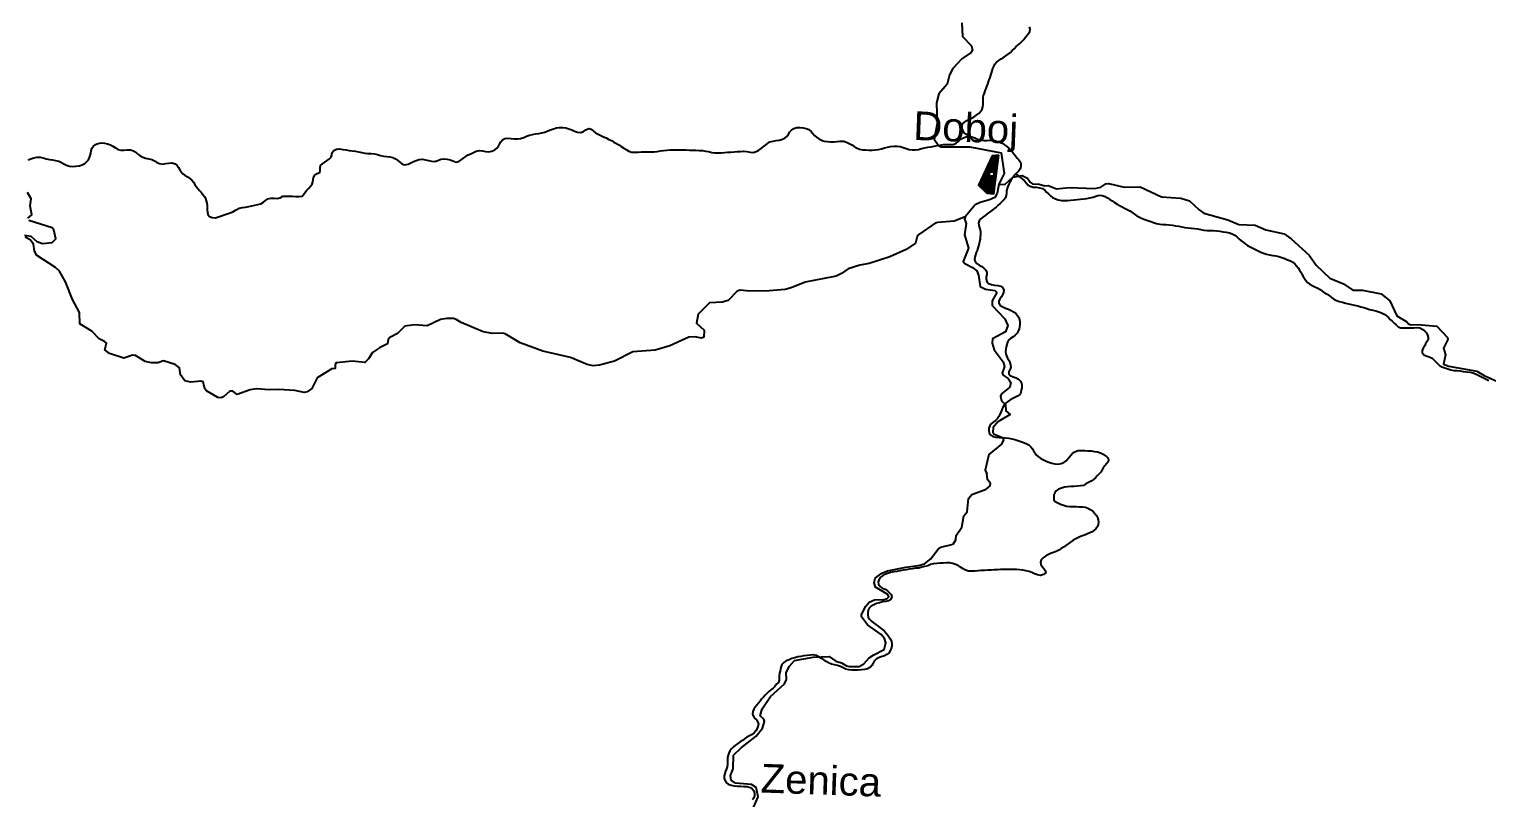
# Model space of a CAD drawing. Header units: metres. Extents: x 13.21 to 19.52, y 42.14 to 46.62.
# Drawn here: x 17.329 to 18.469, y 44.248 to 44.849 of the extents above; entities that cross this region are included whole.
import ezdxf

# ---------------------------------------------------------------- set-up
doc = ezdxf.new("R2010")
doc.units = ezdxf.units.M
doc.header["$MEASUREMENT"] = 0
for name, color, linetype in [('CESTE', 5, 'Continuous'), ('grad_ino', 252, 'Continuous'), ('naziv_ino', 252, 'Continuous'), ('PRUGE', 7, 'Continuous')]:
    doc.layers.add(name, color=color, linetype=linetype)
doc.styles.get("Standard").update_dxf_attribs({"font": 'arial.ttf'})

# ---------------------------------------------------------------- blocks, each defined once
blk = doc.blocks.new('*X50')
at = {"color": 0}
for p, q in [((18.0824, 44.7501), (18.0877, 44.75)), ((18.077, 44.7386), (18.0862, 44.7383)), ((18.0774, 44.7395), (18.0864, 44.7392)), ((18.0778, 44.7403), (18.0865, 44.7401)), ((18.0782, 44.7412), (18.0866, 44.741)), ((18.0786, 44.7421), (18.0867, 44.7419)), ((18.079, 44.743), (18.0868, 44.7428)), ((18.0795, 44.7439), (18.0869, 44.7437)), ((18.0799, 44.7448), (18.087, 44.7446)), ((18.0803, 44.7457), (18.0872, 44.7455)), ((18.0807, 44.7466), (18.0873, 44.7464)), ((18.0811, 44.7475), (18.0874, 44.7473)), ((18.0816, 44.7483), (18.0875, 44.7482)), ((18.082, 44.7492), (18.0876, 44.7491)), ((18.0719, 44.7279), (18.0848, 44.7276)), ((18.072, 44.727), (18.0847, 44.7267)), ((18.0724, 44.7288), (18.085, 44.7285)), ((18.0728, 44.7297), (18.0851, 44.7293)), ((18.0732, 44.7306), (18.0852, 44.7302)), ((18.0736, 44.7315), (18.0853, 44.7311)), ((18.074, 44.7323), (18.0854, 44.732)), ((18.0744, 44.7332), (18.0855, 44.7329)), ((18.0749, 44.7341), (18.0857, 44.7338)), ((18.0753, 44.735), (18.0801, 44.7349)), ((18.0757, 44.7359), (18.0796, 44.7358)), ((18.0761, 44.7368), (18.0798, 44.7367)), ((18.0765, 44.7377), (18.0809, 44.7376)), ((18.0835, 44.7375), (18.0861, 44.7374)), ((18.084, 44.7348), (18.0858, 44.7347)), ((18.0845, 44.7366), (18.086, 44.7365)), ((18.0846, 44.7357), (18.0859, 44.7356)), ((18.0729, 44.7261), (18.0846, 44.7258)), ((18.0739, 44.7252), (18.0845, 44.7249)), ((18.0748, 44.7242), (18.0844, 44.724)), ((18.0758, 44.7233), (18.0843, 44.7231)), ((18.0767, 44.7224), (18.0842, 44.7222)), ((18.0777, 44.7215), (18.084, 44.7213))]:
    blk.add_line(p, q, dxfattribs=at)

msp = doc.modelspace()

# ---------------------------------------------------------------- linework, layer by layer
at = {"layer": 'CESTE'}
for points in [[(18.0588, 44.8543), (18.0592, 44.8436), (18.0664, 44.8362), (18.067, 44.8327), (18.066, 44.8311), (18.0588, 44.826), (18.0518, 44.8185), (18.0491, 44.8135), (18.0474, 44.8064), (18.0408, 44.7988), (18.0389, 44.7918), (18.0394, 44.7756), (18.037, 44.7632), (18.0404, 44.7583), (18.0423, 44.7573), (18.0651, 44.7572), (18.0894, 44.7526), (18.0918, 44.7365), (18.0878, 44.7281)], [(18.0878, 44.7281), (18.0864, 44.721), (18.0846, 44.7176), (18.0804, 44.7157), (18.0732, 44.7138), (18.0692, 44.7118), (18.0614, 44.7025)], [(18.0878, 44.7281), (18.0925, 44.7279), (18.0987, 44.7336), (18.106, 44.7348), (18.1101, 44.7328), (18.1123, 44.7295), (18.1141, 44.7284), (18.1192, 44.7281), (18.1236, 44.7267), (18.1262, 44.7269), (18.1328, 44.7244), (18.1427, 44.7255), (18.1629, 44.7246), (18.1676, 44.7257), (18.1715, 44.7282), (18.1737, 44.7286), (18.1857, 44.7258), (18.1983, 44.7261), (18.215, 44.7182), (18.23, 44.7172), (18.2369, 44.7151), (18.2443, 44.7079), (18.248, 44.7055), (18.2667, 44.7001), (18.2755, 44.6966), (18.2881, 44.696), (18.2966, 44.6923), (18.311, 44.6891), (18.3164, 44.6854), (18.3303, 44.6726), (18.3358, 44.6646), (18.3465, 44.6546), (18.3574, 44.6501), (18.3646, 44.6452), (18.3722, 44.6451), (18.3867, 44.6422), (18.3934, 44.6369), (18.3991, 44.625), (18.4067, 44.6203), (18.4081, 44.6187), (18.41, 44.618), (18.4152, 44.6182), (18.4302, 44.617), (18.4386, 44.6082), (18.4389, 44.6065), (18.4355, 44.5998), (18.4371, 44.5945), (18.4355, 44.5873), (18.4396, 44.5856), (18.4615, 44.5818), (18.4674, 44.5784), (18.4802, 44.5727)], [(17.3282, 44.7014), (17.3313, 44.7041), (17.3301, 44.7112), (17.3308, 44.7166), (17.3279, 44.7215)], [(17.3257, 44.6882), (17.3305, 44.6873), (17.3352, 44.6831), (17.3397, 44.6816), (17.3472, 44.6825), (17.3501, 44.6852), (17.3487, 44.6924), (17.3474, 44.6939), (17.329, 44.6997)], [(18.0614, 44.7025), (18.0527, 44.699), (18.0401, 44.6982), (18.0378, 44.6975), (18.0252, 44.6887), (18.0239, 44.6872), (18.0224, 44.6819), (18.0152, 44.677), (18.0025, 44.6712), (17.9864, 44.666), (17.9791, 44.6648), (17.9698, 44.6619), (17.9646, 44.6581), (17.9604, 44.6562), (17.9361, 44.6515), (17.9252, 44.6469), (17.9205, 44.6458), (17.908, 44.6447), (17.8929, 44.6445), (17.8854, 44.6452), (17.8831, 44.6444), (17.8761, 44.637), (17.8713, 44.6359), (17.8613, 44.6352), (17.8525, 44.6265), (17.8512, 44.6193), (17.8572, 44.6139), (17.8569, 44.6084), (17.8552, 44.6076), (17.8502, 44.6087), (17.8453, 44.6084), (17.8305, 44.6016), (17.819, 44.5981), (17.8015, 44.597), (17.7872, 44.5897), (17.7754, 44.5866), (17.7705, 44.5861), (17.7656, 44.587), (17.7527, 44.5925), (17.7311, 44.5974), (17.7133, 44.604), (17.7017, 44.6109), (17.6994, 44.6115), (17.6918, 44.6113), (17.6845, 44.6126), (17.6671, 44.6198), (17.6633, 44.6222), (17.6611, 44.623), (17.656, 44.623), (17.6511, 44.6222), (17.6405, 44.6173), (17.6306, 44.618), (17.6232, 44.6171), (17.6174, 44.6113), (17.6114, 44.6081), (17.6101, 44.6065), (17.6096, 44.6031), (17.6032, 44.6001), (17.5978, 44.5963), (17.5948, 44.5914), (17.5917, 44.5885), (17.5822, 44.5897), (17.5695, 44.5883), (17.5686, 44.5871), (17.5687, 44.5838), (17.566, 44.5837), (17.5546, 44.5766), (17.5503, 44.5683), (17.5466, 44.5657), (17.5443, 44.5651), (17.537, 44.5666), (17.5245, 44.5675), (17.517, 44.5672), (17.507, 44.568), (17.5021, 44.5673), (17.4921, 44.5636)], [(18.0614, 44.7025), (18.0608, 44.7008), (18.0621, 44.6974), (18.0608, 44.6884), (18.064, 44.6779), (18.0598, 44.6677), (18.061, 44.6661), (18.0671, 44.663), (18.0704, 44.6603), (18.0719, 44.6569), (18.0731, 44.6479), (18.0773, 44.646), (18.0847, 44.6448), (18.0862, 44.6434), (18.0824, 44.6368), (18.0826, 44.6332), (18.0924, 44.6227), (18.0947, 44.6176), (18.0929, 44.6125), (18.0828, 44.6072), (18.0824, 44.6036), (18.084, 44.5984), (18.0912, 44.589), (18.0922, 44.5854), (18.0904, 44.5802), (18.0911, 44.5786), (18.0949, 44.576), (18.0971, 44.5729), (18.0963, 44.5694), (18.0897, 44.564), (18.0891, 44.5622), (18.0898, 44.5587), (18.0928, 44.5558), (18.0932, 44.5507), (18.0966, 44.548), (18.087, 44.5423), (18.0832, 44.5377), (18.0829, 44.5341), (18.0841, 44.5326), (18.0906, 44.5299), (18.0914, 44.5282), (18.0897, 44.5248), (18.0799, 44.5167), (18.0769, 44.5043), (18.0782, 44.5014)], [(17.468, 44.5665), (17.4666, 44.568), (17.4655, 44.5734), (17.4635, 44.5739), (17.4558, 44.5732), (17.451, 44.5743), (17.4476, 44.579), (17.4469, 44.5843), (17.4435, 44.5869), (17.4343, 44.59), (17.4299, 44.5884), (17.4249, 44.5882), (17.4201, 44.5893), (17.4124, 44.594), (17.4101, 44.5944), (17.4034, 44.592), (17.392, 44.5957), (17.3886, 44.5984), (17.3897, 44.6036), (17.3883, 44.6051), (17.3841, 44.6071), (17.3782, 44.613), (17.3688, 44.6188), (17.3686, 44.6277), (17.3631, 44.6378), (17.3577, 44.6516), (17.3531, 44.66), (17.35, 44.6628), (17.3351, 44.6725), (17.3334, 44.6759), (17.3328, 44.6812), (17.3302, 44.6844), (17.3262, 44.6866)], [(17.4921, 44.5636), (17.4885, 44.5661), (17.4862, 44.5661), (17.4813, 44.5618), (17.4791, 44.5609), (17.4768, 44.5613), (17.468, 44.5665)], [(17.8958, 44.2406), (17.8994, 44.249), (17.8979, 44.2561), (17.8942, 44.2584), (17.8818, 44.2596), (17.8783, 44.262), (17.8778, 44.2655), (17.8798, 44.2707), (17.8803, 44.2814), (17.8862, 44.2872), (17.8979, 44.2964), (17.9029, 44.3026), (17.9045, 44.3079), (17.904, 44.3096), (17.901, 44.3123), (17.9026, 44.3176), (17.9092, 44.3273), (17.92, 44.3372), (17.9215, 44.3406), (17.9213, 44.346), (17.924, 44.351), (17.9279, 44.3555), (17.9425, 44.358), (17.9551, 44.3587), (17.9601, 44.355), (17.9647, 44.3536), (17.9686, 44.3514), (17.9709, 44.3507), (17.9785, 44.3507), (17.9822, 44.353), (17.9862, 44.3575), (17.9899, 44.36), (17.9981, 44.364), (17.9994, 44.3693), (17.9983, 44.3727), (17.9958, 44.3758), (17.9849, 44.3833), (17.9803, 44.3896), (17.9803, 44.3914), (17.9836, 44.3981), (17.9862, 44.4011), (17.9905, 44.403), (17.998, 44.4033), (18.0004, 44.4039), (18.0016, 44.4053), (18.0009, 44.4071), (17.9913, 44.4129), (17.9901, 44.4163), (17.9911, 44.4198), (17.9963, 44.4237), (18.0006, 44.4256), (18.015, 44.4286), (18.0249, 44.4297), (18.0295, 44.4311), (18.0345, 44.4351), (18.0405, 44.443), (18.0424, 44.4441), (18.0519, 44.4466), (18.0541, 44.4498), (18.0544, 44.4533), (18.0588, 44.4597), (18.0603, 44.4687), (18.0629, 44.4717), (18.064, 44.4823), (18.0666, 44.4854), (18.0777, 44.4895), (18.081, 44.4922), (18.0811, 44.494), (18.0788, 44.4972), (18.0782, 44.5014)]]:
    msp.add_lwpolyline(points, dxfattribs=at)
at = {"layer": 'grad_ino'}
msp.add_lwpolyline([(18.0878, 44.7507), (18.0825, 44.7503), (18.0717, 44.7273), (18.0782, 44.721), (18.0839, 44.7205)], close=True, dxfattribs=at)
msp.add_circle((18.0821, 44.736), 0.0018, dxfattribs=at)
at = {"layer": 'PRUGE'}
for points in [[(18.0644, 44.7658), (18.0623, 44.7668), (18.0607, 44.7682), (18.0597, 44.7698), (18.0591, 44.7716), (18.0589, 44.7734), (18.0594, 44.7752), (18.0609, 44.7765), (18.0628, 44.7778), (18.0648, 44.7789), (18.0668, 44.78), (18.0688, 44.7811), (18.0706, 44.7823), (18.0724, 44.7836), (18.0737, 44.7851), (18.0746, 44.7868), (18.0751, 44.7886), (18.0754, 44.7904), (18.0754, 44.7922), (18.0754, 44.794), (18.0755, 44.7958), (18.0758, 44.7975), (18.0764, 44.7993), (18.077, 44.801), (18.0777, 44.8028), (18.0784, 44.8045), (18.079, 44.8062), (18.0796, 44.808), (18.0802, 44.8097), (18.0808, 44.8115), (18.0814, 44.8132), (18.0819, 44.815), (18.0824, 44.8167), (18.083, 44.8185), (18.0837, 44.8202), (18.0846, 44.8219), (18.086, 44.8234), (18.0877, 44.8247), (18.0895, 44.826), (18.0913, 44.8272), (18.0932, 44.8285), (18.095, 44.8297), (18.0967, 44.831), (18.0982, 44.8325), (18.0996, 44.834), (18.101, 44.8355), (18.1026, 44.8369), (18.1042, 44.8382), (18.1058, 44.8396), (18.1072, 44.8411), (18.1084, 44.8427), (18.1095, 44.8443), (18.111, 44.8458), (18.112, 44.8474), (18.1122, 44.8492), (18.1116, 44.851)], [(17.3284, 44.7471), (17.3306, 44.7479), (17.333, 44.7486), (17.3354, 44.7492), (17.3354, 44.7492), (17.3379, 44.7491), (17.3403, 44.7487), (17.3427, 44.748), (17.3451, 44.7474), (17.3475, 44.747), (17.35, 44.7466), (17.3524, 44.746), (17.3545, 44.7451), (17.3565, 44.7439), (17.3586, 44.7429), (17.3609, 44.7422), (17.3634, 44.742), (17.3659, 44.7421), (17.3684, 44.7425), (17.3707, 44.7432), (17.3727, 44.7443), (17.3744, 44.7457), (17.3756, 44.7472), (17.3765, 44.7489), (17.3771, 44.7506), (17.3774, 44.7524), (17.3777, 44.7542), (17.3783, 44.756), (17.3794, 44.7576), (17.3811, 44.759), (17.3832, 44.7599), (17.3856, 44.7604), (17.3856, 44.7604), (17.3882, 44.7602), (17.3906, 44.7597), (17.3928, 44.7589), (17.3948, 44.7578), (17.3967, 44.7565), (17.3986, 44.7553), (17.4009, 44.7547), (17.4034, 44.7546), (17.4059, 44.7549), (17.4059, 44.7549), (17.4085, 44.7549), (17.4108, 44.7542), (17.4127, 44.753), (17.4144, 44.7516), (17.4161, 44.7503), (17.4181, 44.7492), (17.4204, 44.7484), (17.4228, 44.748), (17.4252, 44.7474), (17.4272, 44.7463), (17.4291, 44.7451), (17.4311, 44.7441), (17.4336, 44.7438), (17.4361, 44.7441), (17.4386, 44.7445), (17.4412, 44.7447), (17.4412, 44.7447), (17.4434, 44.744), (17.4451, 44.7427), (17.4461, 44.741), (17.4471, 44.7394), (17.4482, 44.7377), (17.4495, 44.7362), (17.4512, 44.7349), (17.4531, 44.7337), (17.455, 44.7325), (17.4565, 44.7311), (17.4578, 44.7295), (17.4588, 44.7279), (17.4599, 44.7263), (17.4611, 44.7247), (17.4625, 44.7232), (17.4639, 44.7217), (17.4652, 44.7201), (17.4663, 44.7185), (17.4672, 44.7168), (17.4678, 44.7151), (17.4682, 44.7133), (17.4684, 44.7115), (17.4685, 44.7097), (17.4686, 44.7079), (17.4687, 44.7061), (17.4691, 44.7043), (17.4703, 44.7027), (17.4724, 44.7019), (17.475, 44.7018), (17.4774, 44.7025), (17.4796, 44.7033), (17.4819, 44.7041), (17.4842, 44.7048), (17.4865, 44.7056), (17.4886, 44.7065), (17.4906, 44.7076), (17.4936, 44.7094), (17.4961, 44.7098), (17.4985, 44.7102), (17.501, 44.7107), (17.5034, 44.7111), (17.5058, 44.7116), (17.5082, 44.7122), (17.5106, 44.7128), (17.5125, 44.7139), (17.5141, 44.7154), (17.516, 44.7166), (17.5183, 44.7171), (17.5183, 44.7171), (17.5208, 44.717), (17.5234, 44.7169), (17.5257, 44.7175), (17.5277, 44.7186), (17.5302, 44.7188), (17.5302, 44.7188), (17.5328, 44.7188), (17.5353, 44.7187), (17.5378, 44.7185), (17.5404, 44.7184), (17.5428, 44.7188), (17.5441, 44.7203), (17.5453, 44.722), (17.5465, 44.7235), (17.548, 44.725), (17.5494, 44.7265), (17.5506, 44.7281), (17.5512, 44.7298), (17.5515, 44.7316), (17.5517, 44.7334), (17.5527, 44.7351), (17.5545, 44.7363), (17.5567, 44.7372), (17.5569, 44.7389), (17.5569, 44.7408), (17.5572, 44.7426), (17.5588, 44.7439), (17.5606, 44.7452), (17.5624, 44.7465), (17.5642, 44.7478), (17.5654, 44.7493), (17.566, 44.7511), (17.5664, 44.7529), (17.5676, 44.7545), (17.5696, 44.7555), (17.5721, 44.7556), (17.5721, 44.7556), (17.5746, 44.7553), (17.5771, 44.7549), (17.5796, 44.7545), (17.582, 44.7542), (17.5845, 44.7538), (17.587, 44.7533), (17.5894, 44.7529), (17.5918, 44.7524), (17.5943, 44.7521), (17.5969, 44.752), (17.5994, 44.7519), (17.6017, 44.7513), (17.6041, 44.7506), (17.6065, 44.75), (17.609, 44.7498), (17.6115, 44.7495), (17.6138, 44.7489), (17.6159, 44.7479), (17.6177, 44.7466), (17.6193, 44.7452), (17.621, 44.7438), (17.6232, 44.7432), (17.6257, 44.7436), (17.6278, 44.7447), (17.6298, 44.7457), (17.6321, 44.7466), (17.6344, 44.7473), (17.6369, 44.7475), (17.6369, 44.7475), (17.6394, 44.7472), (17.6417, 44.7465), (17.6441, 44.746), (17.6466, 44.7459), (17.6489, 44.7467), (17.6512, 44.7475), (17.6536, 44.7479), (17.6536, 44.7479), (17.6561, 44.7476), (17.6585, 44.747), (17.6607, 44.7462), (17.6632, 44.7454), (17.6653, 44.7458), (17.6673, 44.7471), (17.669, 44.7484), (17.6708, 44.7496), (17.6726, 44.7509), (17.6747, 44.7519), (17.6768, 44.7529), (17.679, 44.7538), (17.6815, 44.7544), (17.6815, 44.7544), (17.6839, 44.7542), (17.6863, 44.7535), (17.6888, 44.7534), (17.6912, 44.7539), (17.6934, 44.7549), (17.6952, 44.7562), (17.6964, 44.7577), (17.6972, 44.7594), (17.6982, 44.7611), (17.6995, 44.7627), (17.7012, 44.7639), (17.7037, 44.7641), (17.7037, 44.7641), (17.7063, 44.7639), (17.7088, 44.7636), (17.7113, 44.7635), (17.7137, 44.7639), (17.7161, 44.7646), (17.7183, 44.7655), (17.7206, 44.7663), (17.7229, 44.7669), (17.7254, 44.7674), (17.7278, 44.7678), (17.7303, 44.7682), (17.7326, 44.7688), (17.7349, 44.7697), (17.7371, 44.7706), (17.7393, 44.7714), (17.7417, 44.772), (17.7442, 44.7724), (17.7467, 44.7724), (17.7467, 44.7724), (17.7491, 44.772), (17.7515, 44.7713), (17.7537, 44.7705), (17.7559, 44.7696), (17.7582, 44.7688), (17.7608, 44.7685), (17.7629, 44.7692), (17.7647, 44.7705), (17.767, 44.7716), (17.767, 44.7716), (17.7689, 44.7712), (17.7706, 44.7696), (17.7723, 44.7683), (17.7742, 44.7671), (17.7764, 44.7662), (17.7785, 44.7652), (17.7806, 44.7642), (17.7826, 44.7631), (17.7847, 44.7621), (17.7867, 44.761), (17.7886, 44.7599), (17.7905, 44.7587), (17.7924, 44.7575), (17.7943, 44.7563), (17.7962, 44.7551), (17.7982, 44.754), (17.8005, 44.7532), (17.803, 44.753), (17.8055, 44.753), (17.808, 44.7533), (17.8105, 44.7533), (17.8105, 44.7533), (17.8131, 44.7533), (17.8156, 44.7533), (17.8181, 44.7534), (17.8206, 44.7537), (17.823, 44.7541), (17.8255, 44.7544), (17.828, 44.7547), (17.8305, 44.7548), (17.8331, 44.7549), (17.8356, 44.7549), (17.8356, 44.7549), (17.8381, 44.7549), (17.8406, 44.7549), (17.8432, 44.7548), (17.8457, 44.7547), (17.8482, 44.7546), (17.8507, 44.7546), (17.8532, 44.7545), (17.8558, 44.7543), (17.8582, 44.754), (17.8607, 44.7535), (17.8631, 44.7529), (17.8656, 44.7526), (17.8681, 44.7525), (17.8706, 44.7526), (17.8731, 44.7528), (17.8756, 44.753), (17.8781, 44.7532), (17.8806, 44.7534), (17.8831, 44.7536), (17.8857, 44.7537), (17.8882, 44.7538), (17.8882, 44.7538), (17.8907, 44.7537), (17.8931, 44.753), (17.8955, 44.7529), (17.8979, 44.7536), (17.9, 44.7546), (17.9017, 44.7559), (17.9034, 44.7573), (17.9051, 44.7586), (17.9068, 44.7599), (17.9087, 44.7611), (17.9111, 44.7618), (17.9135, 44.7622), (17.916, 44.7626), (17.9184, 44.7633), (17.9205, 44.7642), (17.9222, 44.7656), (17.9232, 44.7672), (17.9242, 44.7689), (17.9255, 44.7704), (17.9273, 44.7717), (17.9296, 44.7723), (17.9322, 44.7724), (17.9322, 44.7724), (17.9347, 44.7722), (17.9371, 44.7717), (17.9392, 44.7707), (17.9408, 44.7693), (17.9421, 44.7677), (17.9435, 44.7662), (17.945, 44.7648), (17.9468, 44.7635), (17.9489, 44.7625), (17.9512, 44.7618), (17.9537, 44.7614), (17.9562, 44.7611), (17.9587, 44.7611), (17.9612, 44.7614), (17.9637, 44.7617), (17.9637, 44.7617), (17.9662, 44.7616), (17.9686, 44.7609), (17.9707, 44.7599), (17.9726, 44.7588), (17.9745, 44.7576), (17.9765, 44.7564), (17.9786, 44.7555), (17.981, 44.755), (17.9836, 44.7548), (17.9861, 44.7547), (17.9886, 44.7547), (17.9911, 44.7548), (17.9936, 44.7551), (17.996, 44.7557), (17.9983, 44.7564), (18.0007, 44.7571), (18.0031, 44.7576), (18.0056, 44.7578), (18.0081, 44.7579), (18.0081, 44.7579), (18.0106, 44.7574), (18.0129, 44.7567), (18.0152, 44.756), (18.0175, 44.7552), (18.02, 44.7548), (18.0225, 44.7548), (18.0249, 44.7552), (18.0273, 44.7559), (18.0297, 44.7564), (18.0321, 44.7569), (18.0346, 44.7573), (18.0371, 44.7577), (18.0395, 44.7582), (18.0419, 44.7586), (18.0444, 44.759), (18.0469, 44.7592), (18.0494, 44.7592), (18.0494, 44.7592), (18.052, 44.7592), (18.0541, 44.76), (18.0558, 44.7614), (18.0573, 44.7629), (18.0592, 44.764), (18.0614, 44.7649), (18.0644, 44.7658)], [(18.0644, 44.7658), (18.0667, 44.7651), (18.0689, 44.7642), (18.0711, 44.7633), (18.0735, 44.7627), (18.076, 44.7623), (18.0785, 44.7622), (18.081, 44.7625), (18.081, 44.7625), (18.0835, 44.7624), (18.0859, 44.7618), (18.0882, 44.761), (18.0903, 44.7601), (18.0922, 44.7589), (18.0939, 44.7575), (18.0954, 44.7561), (18.0969, 44.7546), (18.0983, 44.7532), (18.0996, 44.7516), (18.1008, 44.7501), (18.1021, 44.7485), (18.1034, 44.747), (18.1046, 44.7454), (18.105, 44.7436), (18.105, 44.7418), (18.1045, 44.74), (18.1034, 44.7384), (18.1011, 44.7361)], [(18.1011, 44.7361), (18.0998, 44.7345), (18.0985, 44.733), (18.0973, 44.7314), (18.0964, 44.7297), (18.0955, 44.728), (18.0947, 44.7263), (18.0942, 44.7246), (18.0938, 44.7228), (18.0936, 44.721), (18.0934, 44.7192), (18.0928, 44.7175), (18.0916, 44.7159), (18.0902, 44.7144), (18.0887, 44.713), (18.0871, 44.7116), (18.0855, 44.7102), (18.0839, 44.7088), (18.0823, 44.7074), (18.0805, 44.7061), (18.0787, 44.7049), (18.0769, 44.7036), (18.0752, 44.7023), (18.0735, 44.7009), (18.0723, 44.6994), (18.0719, 44.6976), (18.072, 44.6958), (18.0725, 44.694), (18.073, 44.6923), (18.0733, 44.6905), (18.0733, 44.6887), (18.0732, 44.6869), (18.073, 44.6851), (18.0727, 44.6833), (18.0723, 44.6816), (18.0719, 44.6798), (18.0713, 44.678), (18.0708, 44.6763), (18.0701, 44.6745), (18.0695, 44.6728), (18.0689, 44.671), (18.0688, 44.6692), (18.0691, 44.6675), (18.0706, 44.666), (18.0724, 44.6648), (18.0743, 44.6636), (18.0761, 44.6623), (18.0775, 44.6608), (18.0784, 44.6591), (18.0783, 44.6573), (18.0779, 44.6555), (18.0778, 44.6537), (18.0784, 44.6519), (18.0797, 44.6505), (18.0819, 44.6495), (18.0843, 44.6491), (18.0868, 44.6488), (18.0892, 44.6482), (18.0909, 44.6469), (18.0916, 44.6452), (18.0914, 44.6433), (18.0907, 44.6416), (18.0897, 44.64), (18.0886, 44.6383), (18.0877, 44.6366), (18.0877, 44.6349), (18.0888, 44.6332), (18.0908, 44.6321), (18.093, 44.6312), (18.0953, 44.6304), (18.0973, 44.6293), (18.0992, 44.6282), (18.1009, 44.6269), (18.1023, 44.6254), (18.1033, 44.6237), (18.1038, 44.6219), (18.104, 44.6201), (18.104, 44.6183), (18.1038, 44.6166), (18.1035, 44.6148), (18.1029, 44.613), (18.102, 44.6114), (18.1006, 44.6099), (18.0988, 44.6086), (18.0969, 44.6074), (18.0953, 44.606), (18.0944, 44.6044), (18.0939, 44.6026), (18.0935, 44.6008), (18.0932, 44.599), (18.093, 44.5972), (18.0931, 44.5954), (18.0937, 44.5937), (18.0946, 44.592), (18.0954, 44.5903), (18.0962, 44.5886), (18.0968, 44.5868), (18.097, 44.585), (18.0966, 44.5833), (18.0956, 44.5816), (18.0955, 44.5798), (18.0966, 44.5783), (18.099, 44.5774), (18.1013, 44.5767), (18.1032, 44.5756), (18.1046, 44.5741), (18.1054, 44.5724), (18.1057, 44.5706), (18.1056, 44.5688), (18.1053, 44.567), (18.1048, 44.5652), (18.104, 44.5635), (18.1023, 44.5622), (18.1003, 44.5611), (18.0981, 44.5602), (18.0962, 44.5591), (18.0944, 44.5578), (18.0927, 44.5565), (18.0915, 44.5549), (18.0906, 44.5532), (18.09, 44.5515), (18.0893, 44.5497), (18.0886, 44.548), (18.0877, 44.5463), (18.0866, 44.5447), (18.0851, 44.5433), (18.0833, 44.542), (18.0818, 44.5406), (18.0807, 44.539), (18.08, 44.5372), (18.0799, 44.5354), (18.0802, 44.5336), (18.0811, 44.5319), (18.083, 44.5308), (18.0853, 44.5301), (18.0879, 44.5299), (18.0904, 44.5298), (18.0929, 44.5297), (18.0954, 44.5294), (18.0978, 44.5289), (18.1001, 44.5283), (18.1025, 44.5276), (18.1048, 44.5269), (18.107, 44.5261), (18.1092, 44.5252), (18.1112, 44.5241), (18.1128, 44.5227), (18.114, 44.5211), (18.1149, 44.5194), (18.116, 44.5178), (18.1172, 44.5162), (18.1188, 44.5149), (18.1206, 44.5136), (18.1226, 44.5125), (18.1247, 44.5115), (18.1269, 44.5106), (18.1291, 44.5098), (18.1315, 44.5092), (18.134, 44.5091), (18.1365, 44.5095), (18.1386, 44.5105), (18.1403, 44.5118), (18.1416, 44.5133), (18.143, 44.5148), (18.1443, 44.5164), (18.1456, 44.5179), (18.1476, 44.5191), (18.1498, 44.5197), (18.1524, 44.5197), (18.1524, 44.5197), (18.1549, 44.5197), (18.1574, 44.5195), (18.1599, 44.5194), (18.1624, 44.5191), (18.1649, 44.5186), (18.1672, 44.518), (18.1694, 44.517), (18.1712, 44.5158), (18.1727, 44.5144), (18.1735, 44.5126), (18.1732, 44.5109), (18.172, 44.5093), (18.1706, 44.5078), (18.1693, 44.5062), (18.1684, 44.5046), (18.1674, 44.5029), (18.1662, 44.5014), (18.1647, 44.4999), (18.1632, 44.4984), (18.1617, 44.497), (18.1598, 44.4958), (18.1578, 44.4948), (18.1558, 44.4936), (18.1539, 44.4925), (18.1515, 44.492), (18.149, 44.4918), (18.1465, 44.4917), (18.144, 44.4916), (18.1415, 44.4913), (18.139, 44.491), (18.1366, 44.4904), (18.1344, 44.4895), (18.1326, 44.4883), (18.1314, 44.4867), (18.1308, 44.485), (18.1308, 44.4832), (18.1307, 44.4813), (18.1317, 44.4798), (18.1338, 44.4787), (18.136, 44.4778), (18.1383, 44.477), (18.1406, 44.4763), (18.143, 44.476), (18.1455, 44.4759), (18.1481, 44.4759), (18.1506, 44.4758), (18.1531, 44.4757), (18.1556, 44.4754), (18.1578, 44.4745), (18.1597, 44.4734), (18.1614, 44.472), (18.1629, 44.4706), (18.1641, 44.469), (18.165, 44.4673), (18.1654, 44.4656), (18.1656, 44.4638), (18.1655, 44.462), (18.1648, 44.4602), (18.1637, 44.4586), (18.1621, 44.4572), (18.1603, 44.456), (18.1582, 44.455), (18.156, 44.4541), (18.1538, 44.4533), (18.1516, 44.4525), (18.1494, 44.4515), (18.1474, 44.4505), (18.1455, 44.4493), (18.1438, 44.448), (18.142, 44.4467), (18.1402, 44.4455), (18.1384, 44.4442), (18.1365, 44.443), (18.1346, 44.4418), (18.1326, 44.4407), (18.1304, 44.4399), (18.1282, 44.4391), (18.126, 44.4382), (18.1241, 44.437), (18.1224, 44.4357), (18.1209, 44.4342), (18.1204, 44.4325), (18.1206, 44.4307), (18.1216, 44.429), (18.1229, 44.4275), (18.124, 44.4258), (18.1244, 44.4241), (18.1227, 44.4227), (18.1204, 44.4221), (18.1179, 44.4224), (18.1157, 44.4234), (18.1136, 44.4243), (18.1113, 44.4251), (18.109, 44.4257), (18.1065, 44.4262), (18.1041, 44.4265), (18.1016, 44.4268), (18.0991, 44.4268), (18.0991, 44.4268), (18.0966, 44.4266), (18.0941, 44.4267), (18.0941, 44.4267), (18.0916, 44.4267), (18.0891, 44.4266), (18.0866, 44.4264), (18.0841, 44.4263), (18.0816, 44.4261), (18.0791, 44.4261), (18.0765, 44.426), (18.074, 44.4259), (18.0715, 44.4257), (18.069, 44.4255), (18.0665, 44.4254), (18.064, 44.4255), (18.0617, 44.4262), (18.0597, 44.4273), (18.0578, 44.4285), (18.0559, 44.4297), (18.0539, 44.4307), (18.0516, 44.4315), (18.0492, 44.4319), (18.0492, 44.4319), (18.0467, 44.4318), (18.0442, 44.4317), (18.0417, 44.4316), (18.0391, 44.4315), (18.0367, 44.4312), (18.0343, 44.4305), (18.0321, 44.4296), (18.0297, 44.4291), (18.0274, 44.4285), (18.0251, 44.4278), (18.0226, 44.4276), (18.0201, 44.4273), (18.0177, 44.4269), (18.0152, 44.4265), (18.0128, 44.4261), (18.0103, 44.4256), (18.0079, 44.4252), (18.0055, 44.4248), (18.003, 44.4244), (18.0007, 44.4236), (17.9986, 44.4227), (17.9966, 44.4216), (17.9949, 44.4203), (17.9938, 44.4187), (17.9934, 44.4169), (17.9937, 44.4151), (17.9948, 44.4135), (17.9965, 44.4121), (17.9987, 44.4112), (18.0006, 44.4101), (18.002, 44.4086), (18.0035, 44.4071), (18.0039, 44.4054), (18.0032, 44.4036), (18.0014, 44.4023), (17.9992, 44.4016), (17.9967, 44.4013), (17.9943, 44.4007), (17.992, 44.4), (17.9899, 44.399), (17.9878, 44.3979), (17.9863, 44.3965), (17.9855, 44.3948), (17.9853, 44.393), (17.9853, 44.3912), (17.9856, 44.3894), (17.9866, 44.3878), (17.988, 44.3863), (17.9897, 44.385), (17.9914, 44.3836), (17.9932, 44.3824), (17.995, 44.3811), (17.9967, 44.3798), (17.9983, 44.3784), (17.9997, 44.3769), (18.0009, 44.3754), (18.002, 44.3737), (18.003, 44.3721), (18.0037, 44.3704), (18.004, 44.3686), (18.0039, 44.3668), (18.0034, 44.365), (18.0027, 44.3633), (18.0018, 44.3616), (18.0002, 44.3602), (17.9982, 44.3592), (17.9958, 44.3585), (17.9936, 44.3577), (17.9917, 44.3565), (17.9903, 44.355), (17.9895, 44.3533), (17.9885, 44.3517), (17.9872, 44.3502), (17.9851, 44.3491), (17.9828, 44.3485), (17.9803, 44.3482), (17.9778, 44.348), (17.9753, 44.3479), (17.9728, 44.3479), (17.9703, 44.3481), (17.968, 44.3488), (17.9659, 44.3498), (17.9638, 44.3508), (17.9615, 44.3515), (17.9591, 44.352), (17.9568, 44.3527), (17.9546, 44.3536), (17.9527, 44.3547), (17.9508, 44.3559), (17.9489, 44.3571), (17.947, 44.3583), (17.9451, 44.3595), (17.9428, 44.36), (17.9428, 44.36), (17.9402, 44.3598), (17.9378, 44.3594), (17.9353, 44.3591), (17.9329, 44.3587), (17.9304, 44.3583), (17.9281, 44.3577), (17.9258, 44.357), (17.9236, 44.3561), (17.9214, 44.3552), (17.9195, 44.354), (17.9181, 44.3525), (17.9174, 44.3508), (17.917, 44.349), (17.9167, 44.3472), (17.9162, 44.3455), (17.9159, 44.3437), (17.916, 44.3419), (17.9159, 44.3401), (17.9153, 44.3384), (17.9139, 44.3369), (17.9125, 44.3353), (17.9111, 44.3339), (17.9095, 44.3325), (17.9078, 44.3312), (17.9062, 44.3298), (17.9049, 44.3283), (17.9036, 44.3267), (17.9022, 44.3252), (17.901, 44.3236), (17.8997, 44.3221), (17.8984, 44.3206), (17.8971, 44.319), (17.896, 44.3174), (17.8952, 44.3157), (17.8951, 44.3139), (17.8956, 44.3121), (17.8967, 44.3105), (17.8981, 44.3091), (17.8993, 44.3074), (17.8997, 44.3057), (17.8992, 44.3039), (17.8986, 44.3022), (17.8976, 44.3005), (17.8964, 44.2989), (17.8947, 44.2976), (17.8926, 44.2966), (17.8907, 44.2955), (17.8888, 44.2943), (17.8871, 44.293), (17.8853, 44.2918), (17.8835, 44.2905), (17.8817, 44.2892), (17.8801, 44.2879), (17.8786, 44.2864), (17.8774, 44.2848), (17.8766, 44.2831), (17.8759, 44.2814), (17.8756, 44.2796), (17.8754, 44.2778), (17.8754, 44.276), (17.8755, 44.2742), (17.8752, 44.2724), (17.8747, 44.2707), (17.8739, 44.269), (17.8733, 44.2672), (17.873, 44.2654), (17.873, 44.2636), (17.8734, 44.2619), (17.8744, 44.2602), (17.8761, 44.2589), (17.8784, 44.2581), (17.8808, 44.2576), (17.8833, 44.2573), (17.8858, 44.2571), (17.8883, 44.257), (17.8908, 44.257), (17.8931, 44.2563), (17.8949, 44.2551), (17.896, 44.2535), (17.8965, 44.2517), (17.8965, 44.2499), (17.896, 44.2481), (17.8951, 44.2465)], [(18.1011, 44.7361), (18.1028, 44.7347), (18.1046, 44.7334), (18.1062, 44.7321), (18.1078, 44.7307), (18.1091, 44.7291), (18.1103, 44.7275), (18.1122, 44.7264), (18.1145, 44.7257), (18.1171, 44.7256), (18.1196, 44.7253), (18.1219, 44.7246), (18.1238, 44.7234), (18.1251, 44.7219), (18.1265, 44.7204), (18.128, 44.7189), (18.1298, 44.7177), (18.1319, 44.7167), (18.1342, 44.7158), (18.1366, 44.7153), (18.1391, 44.7152), (18.1416, 44.7153), (18.1441, 44.7156), (18.1466, 44.7159), (18.1491, 44.7162), (18.1516, 44.7163), (18.1541, 44.7165), (18.1566, 44.7168), (18.159, 44.7173), (18.1614, 44.718), (18.1636, 44.7187), (18.1661, 44.7194), (18.1661, 44.7194), (18.1685, 44.7193), (18.1708, 44.7185), (18.1727, 44.7174), (18.1746, 44.7162), (18.1764, 44.7149), (18.1783, 44.7137), (18.1802, 44.7125), (18.1821, 44.7113), (18.1841, 44.7103), (18.1861, 44.7092), (18.1882, 44.7082), (18.1902, 44.7071), (18.1921, 44.7059), (18.1939, 44.7046), (18.1957, 44.7034), (18.1976, 44.7022), (18.1997, 44.7012), (18.202, 44.7004), (18.2043, 44.6997), (18.2066, 44.6989), (18.2088, 44.6981), (18.2111, 44.6973), (18.2135, 44.6967), (18.216, 44.6965), (18.2185, 44.6964), (18.221, 44.6962), (18.2235, 44.696), (18.2259, 44.6956), (18.2284, 44.6951), (18.2308, 44.6946), (18.2332, 44.6942), (18.2357, 44.6939), (18.2382, 44.6936), (18.2407, 44.6933), (18.2432, 44.693), (18.2456, 44.6925), (18.2481, 44.6922), (18.2506, 44.6919), (18.2531, 44.6918), (18.2556, 44.6917), (18.2581, 44.6916), (18.2606, 44.6913), (18.2631, 44.6909), (18.2655, 44.6905), (18.268, 44.6901), (18.2703, 44.6893), (18.2722, 44.6881), (18.2739, 44.6868), (18.2755, 44.6854), (18.2771, 44.6841), (18.2787, 44.6827), (18.2804, 44.6813), (18.2822, 44.6801), (18.2843, 44.679), (18.2863, 44.678), (18.2884, 44.677), (18.2905, 44.676), (18.2926, 44.675), (18.2947, 44.674), (18.297, 44.6733), (18.2994, 44.6727), (18.3019, 44.6723), (18.3043, 44.6719), (18.3068, 44.6714), (18.3091, 44.6708), (18.3113, 44.6699), (18.3135, 44.669), (18.3157, 44.6682), (18.3177, 44.667), (18.3193, 44.6657), (18.3206, 44.6641), (18.3217, 44.6625), (18.3228, 44.6609), (18.3238, 44.6593), (18.3248, 44.6576), (18.3257, 44.6559), (18.3267, 44.6543), (18.3277, 44.6526), (18.3291, 44.6511), (18.3309, 44.6499), (18.3328, 44.6487), (18.3349, 44.6477), (18.3371, 44.6468), (18.339, 44.6456), (18.3407, 44.6444), (18.3424, 44.643), (18.3444, 44.6419), (18.3462, 44.6406), (18.3479, 44.6393), (18.3497, 44.6381), (18.3518, 44.6371), (18.3541, 44.6363), (18.3565, 44.6357), (18.3588, 44.635), (18.3612, 44.6345), (18.3636, 44.634), (18.366, 44.6334), (18.3684, 44.6328), (18.3708, 44.6322), (18.3731, 44.6315), (18.3754, 44.6308), (18.3777, 44.6301), (18.3801, 44.6294), (18.3825, 44.6289), (18.3849, 44.6283), (18.3871, 44.6275), (18.3892, 44.6265), (18.3909, 44.6252), (18.3924, 44.6237), (18.3938, 44.6222), (18.3953, 44.6208), (18.3969, 44.6194), (18.3984, 44.618), (18.4, 44.6165), (18.4021, 44.6157), (18.4047, 44.6157), (18.4072, 44.6157), (18.4097, 44.6157), (18.4122, 44.6158), (18.4148, 44.616), (18.4148, 44.616), (18.4171, 44.6156), (18.4192, 44.6145), (18.4209, 44.6132), (18.4222, 44.6117), (18.4231, 44.61), (18.4236, 44.6082), (18.4234, 44.6064), (18.4224, 44.6048), (18.4215, 44.6031), (18.4206, 44.6014), (18.4197, 44.5997), (18.4187, 44.598), (18.4187, 44.5963), (18.42, 44.5947), (18.422, 44.5937), (18.4243, 44.5929), (18.4266, 44.5921), (18.428, 44.5906), (18.4294, 44.5891), (18.4309, 44.5877), (18.4323, 44.5862), (18.4343, 44.5851), (18.4366, 44.5844), (18.4388, 44.5835), (18.4411, 44.5828), (18.4436, 44.5823), (18.4461, 44.5822), (18.4486, 44.582), (18.451, 44.5816), (18.4535, 44.5814), (18.456, 44.5811), (18.4584, 44.5805), (18.4606, 44.5797), (18.4627, 44.5787), (18.4647, 44.5776), (18.4667, 44.5765), (18.4688, 44.5756), (18.471, 44.5746)]]:
    msp.add_lwpolyline(points, dxfattribs=at)

# ---------------------------------------------------------------- block references
at = {"layer": 'grad_ino'}
msp.add_blockref('*X50', (0, 0), dxfattribs=at)

# ---------------------------------------------------------------- texts
at = {"layer": 'naziv_ino'}
for s, rotation, p in [('Doboj', 357.8686, (18.0205, 44.7627)), ('Zenica', 357.9713, (17.9011, 44.2523))]:
    msp.add_text(s, height=0.02246, rotation=rotation, dxfattribs=at).set_placement(p)

doc.saveas('drawing.dxf')
